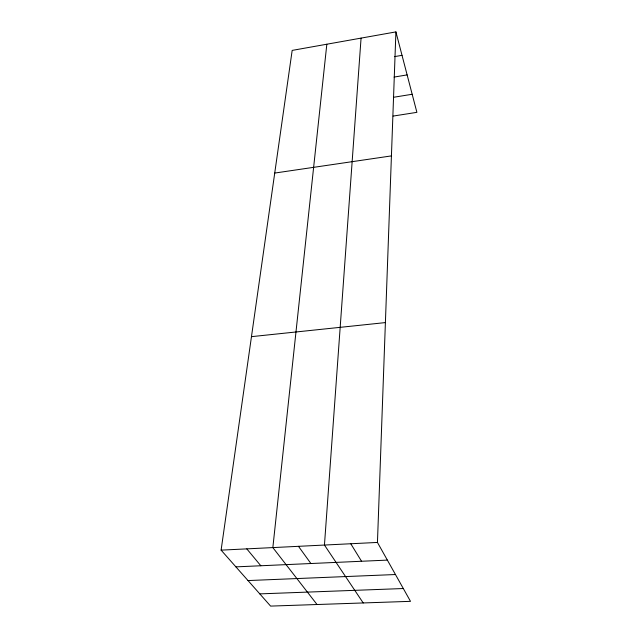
<?xml version="1.0" encoding="UTF-8"?>
<svg xmlns="http://www.w3.org/2000/svg" width="638" height="638" viewBox="0 0 638 638"><rect width="100%" height="100%" fill="white"/><g stroke="black" fill="none" stroke-linecap="round" stroke-linejoin="round"><path stroke-width="0.96" d="M377.449 542.436L395.911 31.9L292.172 50.402L221.107 550.139L270.6 606.1L410.505 601.339L377.449 542.436L221.107 550.139M361.068 38.113L324.447 545.051L363.221 602.95M326.831 44.221L272.849 547.595L317.046 604.521M394.412 56.646L402.02 55.331M394.053 77.086L407.124 74.901M393.758 97.247L412.18 94.264M393.12 116.076L416.893 112.344L395.911 31.9M274.731 173.065L391.429 155.895M251.468 336.657L385.4 322.589M235.908 566.871L387.37 560.108M248.015 580.564L395.464 574.527M259.794 593.882L403.32 588.531M246.802 548.879L260.83 565.762M298.472 546.327L310.905 563.521M350.764 543.751L361.547 561.257"/></g></svg>
